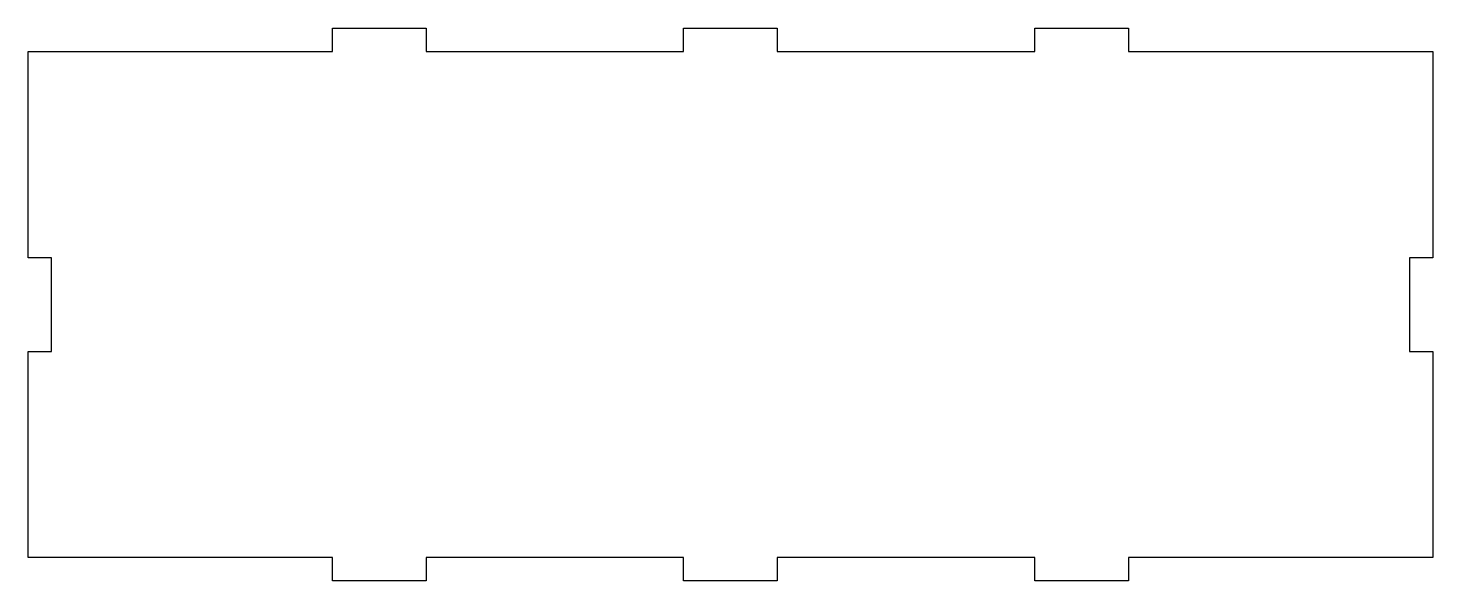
# Model space of a CAD drawing. Header units: inches. Extents: x 1.9 to 16.9, y 14.5 to 20.4.
import ezdxf

# ---------------------------------------------------------------- set-up
doc = ezdxf.new("R2010")
doc.units = ezdxf.units.IN
doc.header["$MEASUREMENT"] = 0
doc.layers.add('Default', color=7, linetype='Continuous')
doc.layers.add('SIDE_WALL', color=7, linetype='Continuous')

# ---------------------------------------------------------------- blocks, each defined once
blk = doc.blocks.new('SE')
at = {"layer": 'SIDE_WALL', "color": 7, "linetype": 'Continuous'}
for p, q in [((5.1, 20.387), (6.1, 20.387)), ((5.1, 20.137), (5.1, 20.387)), ((6.1, 20.387), (6.1, 20.137)), ((8.85, 20.137), (8.85, 20.387)), ((8.85, 20.387), (9.85, 20.387)), ((9.85, 20.387), (9.85, 20.137)), ((12.6, 20.137), (12.6, 20.387)), ((12.6, 20.387), (13.6, 20.387)), ((13.6, 20.387), (13.6, 20.137)), ((1.85, 17.937), (1.85, 20.137)), ((1.85, 20.137), (5.1, 20.137)), ((6.1, 20.137), (8.85, 20.137)), ((9.85, 20.137), (12.6, 20.137)), ((13.6, 20.137), (16.85, 20.137)), ((16.85, 20.137), (16.85, 17.937)), ((2.1, 17.937), (1.85, 17.937)), ((2.1, 17.437), (2.1, 17.937)), ((16.85, 17.937), (16.6, 17.937)), ((16.6, 17.937), (16.6, 17.437)), ((2.1, 16.937), (2.1, 17.437)), ((16.6, 17.437), (16.6, 16.937)), ((1.85, 14.737), (1.85, 16.937)), ((1.85, 16.937), (2.1, 16.937)), ((16.6, 16.937), (16.85, 16.937)), ((16.85, 16.937), (16.85, 14.737)), ((5.1, 14.737), (1.85, 14.737)), ((5.1, 14.487), (5.1, 14.737)), ((8.85, 14.737), (6.1, 14.737)), ((6.1, 14.737), (6.1, 14.487)), ((8.85, 14.487), (8.85, 14.737)), ((12.6, 14.737), (9.85, 14.737)), ((9.85, 14.737), (9.85, 14.487)), ((12.6, 14.487), (12.6, 14.737)), ((16.85, 14.737), (13.6, 14.737)), ((13.6, 14.737), (13.6, 14.487)), ((6.1, 14.487), (5.1, 14.487)), ((9.85, 14.487), (8.85, 14.487)), ((13.6, 14.487), (12.6, 14.487))]:
    blk.add_line(p, q, dxfattribs=at)

msp = doc.modelspace()

# ---------------------------------------------------------------- block references
at = {"layer": 'Default'}
msp.add_blockref('SE', (0, 0), dxfattribs=at)

doc.saveas('drawing.dxf')
